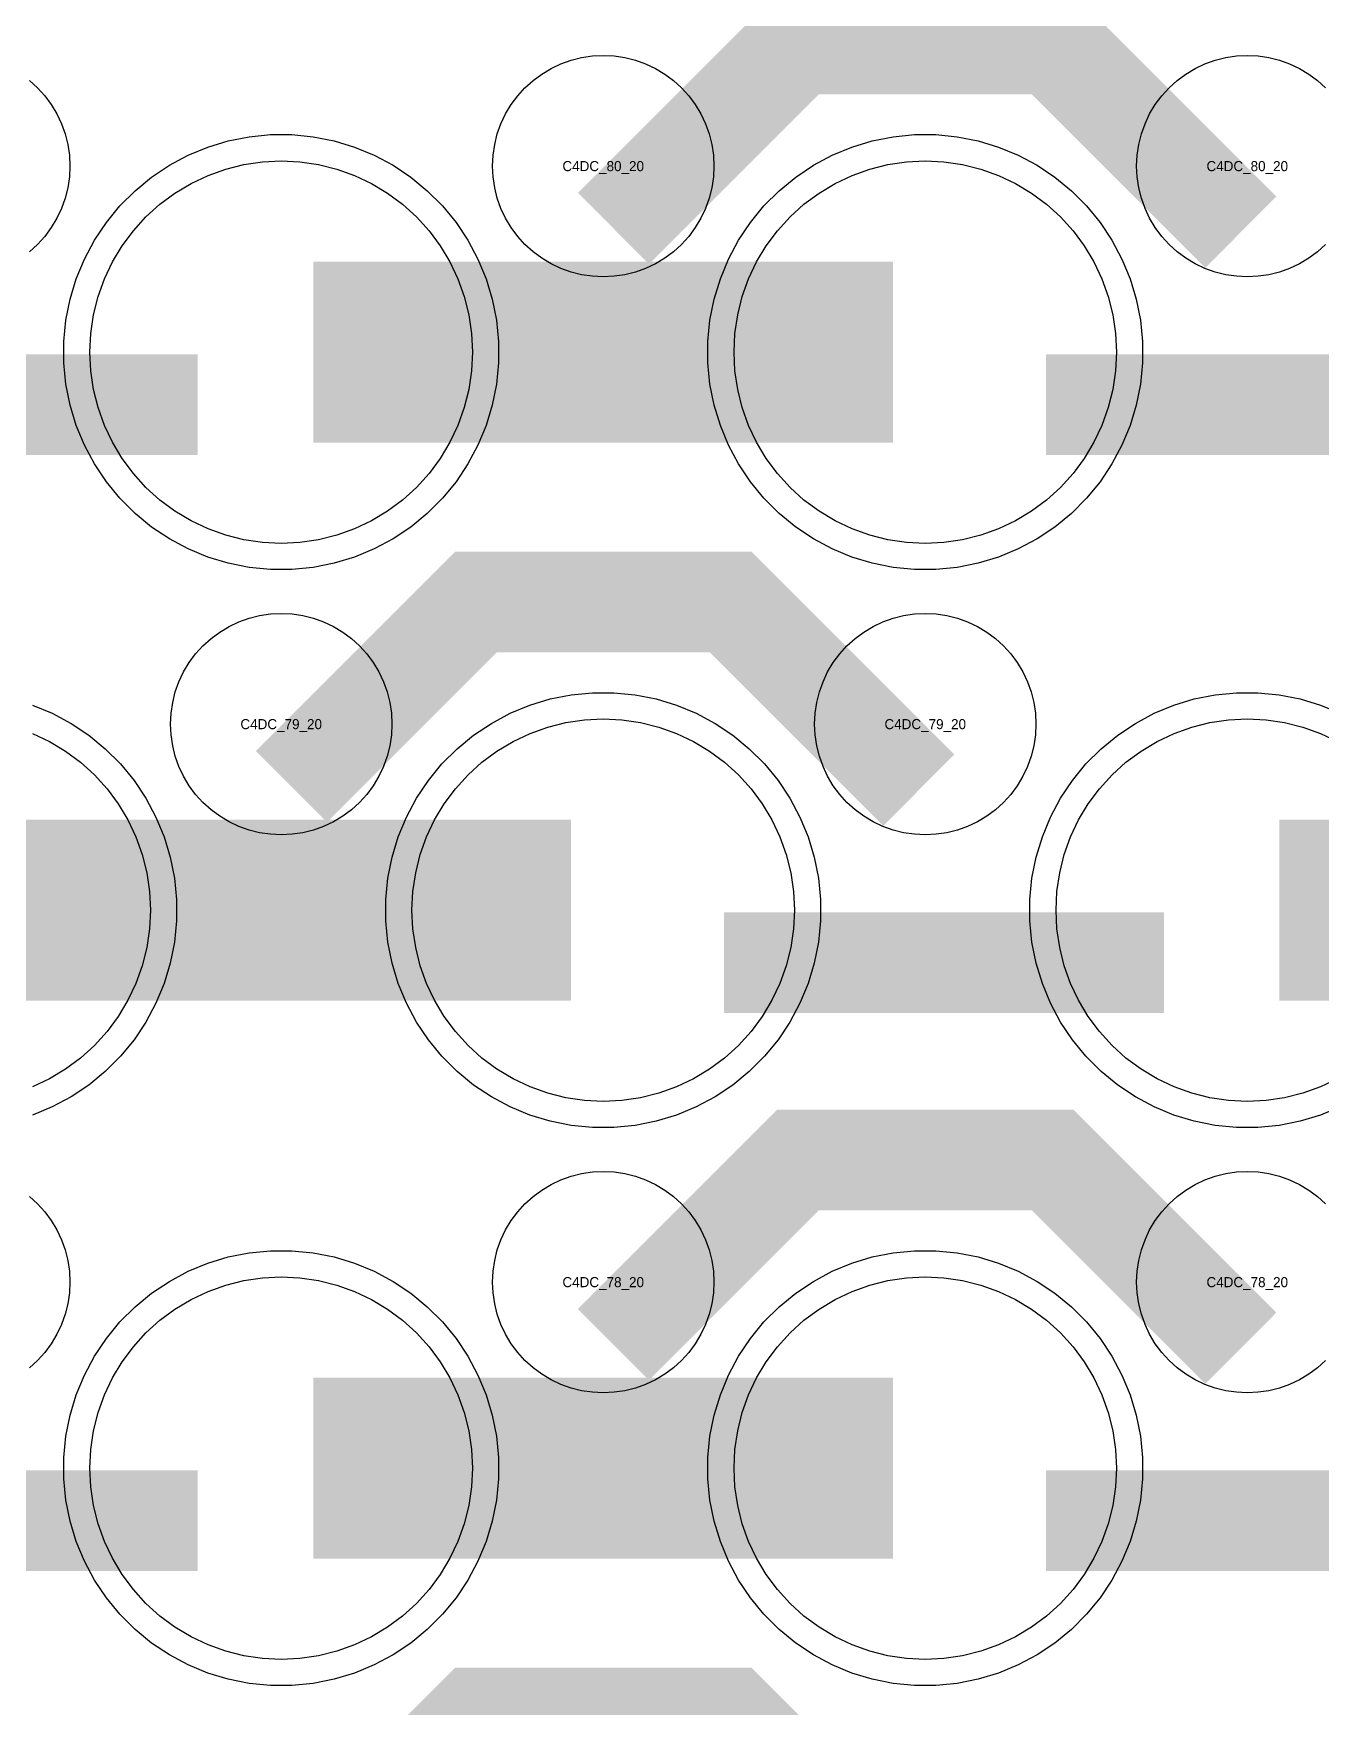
# Model space of a CAD drawing. Extents: x -11880 to 11880, y -14992 to 14992.
# Drawn here: x -5661.5 to -5341.5, y -4091 to -3675.3 of the extents above; entities that cross this region are included whole.
import ezdxf
from ezdxf.enums import TextEntityAlignment as Align

# ---------------------------------------------------------------- set-up
doc = ezdxf.new("R2010")
doc.units = 0
doc.header["$MEASUREMENT"] = 0
for name, color, linetype in [('GDS_775_DT_237', 138, 'CONTINUOUS'), ('RDL1_FS', 34, 'CONTINUOUS'), ('RDL_BS', 160, 'CONTINUOUS')]:
    doc.layers.add(name, color=color, linetype=linetype)

msp = doc.modelspace()

# ---------------------------------------------------------------- linework, layer by layer
at = {"layer": 'RDL1_FS', "color": 240, "true_color": 0xed1f24}
for points in [[(-5600, -3801.949), (-5604.657, -3801.72), (-5609.268, -3801.036), (-5613.791, -3799.904), (-5618.181, -3798.332), (-5622.395, -3796.34), (-5626.395, -3793.942), (-5630.14, -3791.164), (-5633.594, -3788.034), (-5636.724, -3784.58), (-5639.502, -3780.835), (-5641.9, -3776.835), (-5643.892, -3772.621), (-5645.464, -3768.231), (-5646.596, -3763.708), (-5647.28, -3759.097), (-5647.509, -3754.44), (-5647.28, -3749.783), (-5646.596, -3745.172), (-5645.464, -3740.649), (-5643.892, -3736.259), (-5641.9, -3732.045), (-5639.502, -3728.045), (-5636.724, -3724.3), (-5633.594, -3720.846), (-5630.14, -3717.716), (-5626.395, -3714.938), (-5622.395, -3712.54), (-5618.181, -3710.548), (-5613.791, -3708.976), (-5609.268, -3707.844), (-5604.657, -3707.16), (-5600, -3706.931), (-5595.343, -3707.16), (-5590.732, -3707.844), (-5586.209, -3708.976), (-5581.819, -3710.548), (-5577.605, -3712.54), (-5573.605, -3714.938), (-5569.86, -3717.716), (-5566.406, -3720.846), (-5563.276, -3724.3), (-5560.498, -3728.045), (-5558.1, -3732.045), (-5556.108, -3736.259), (-5554.536, -3740.649), (-5553.404, -3745.172), (-5552.72, -3749.783), (-5552.491, -3754.44), (-5552.72, -3759.097), (-5553.404, -3763.708), (-5554.536, -3768.231), (-5556.108, -3772.621), (-5558.1, -3776.835), (-5560.498, -3780.835), (-5563.276, -3784.58), (-5566.406, -3788.034), (-5569.86, -3791.164), (-5573.605, -3793.942), (-5577.605, -3796.34), (-5581.819, -3798.332), (-5586.209, -3799.904), (-5590.732, -3801.036), (-5595.343, -3801.72)], [(-5440, -3801.949), (-5444.657, -3801.72), (-5449.268, -3801.036), (-5453.791, -3799.904), (-5458.181, -3798.332), (-5462.395, -3796.34), (-5466.395, -3793.942), (-5470.14, -3791.164), (-5473.594, -3788.034), (-5476.724, -3784.58), (-5479.502, -3780.835), (-5481.9, -3776.835), (-5483.892, -3772.621), (-5485.464, -3768.231), (-5486.596, -3763.708), (-5487.28, -3759.097), (-5487.509, -3754.44), (-5487.28, -3749.783), (-5486.596, -3745.172), (-5485.464, -3740.649), (-5483.892, -3736.259), (-5481.9, -3732.045), (-5479.502, -3728.045), (-5476.724, -3724.3), (-5473.594, -3720.846), (-5470.14, -3717.716), (-5466.395, -3714.938), (-5462.395, -3712.54), (-5458.181, -3710.548), (-5453.791, -3708.976), (-5449.268, -3707.844), (-5444.657, -3707.16), (-5440, -3706.931), (-5435.343, -3707.16), (-5430.732, -3707.844), (-5426.209, -3708.976), (-5421.819, -3710.548), (-5417.605, -3712.54), (-5413.605, -3714.938), (-5409.86, -3717.716), (-5406.406, -3720.846), (-5403.276, -3724.3), (-5400.498, -3728.045), (-5398.1, -3732.045), (-5396.108, -3736.259), (-5394.536, -3740.649), (-5393.404, -3745.172), (-5392.72, -3749.783), (-5392.491, -3754.44), (-5392.72, -3759.097), (-5393.404, -3763.708), (-5394.536, -3768.231), (-5396.108, -3772.621), (-5398.1, -3776.835), (-5400.498, -3780.835), (-5403.276, -3784.58), (-5406.406, -3788.034), (-5409.86, -3791.164), (-5413.605, -3793.942), (-5417.605, -3796.34), (-5421.819, -3798.332), (-5426.209, -3799.904), (-5430.732, -3801.036), (-5435.343, -3801.72)], [(-5520, -3940.514), (-5524.657, -3940.285), (-5529.268, -3939.601), (-5533.791, -3938.469), (-5538.181, -3936.897), (-5542.395, -3934.905), (-5546.395, -3932.507), (-5550.14, -3929.729), (-5553.594, -3926.599), (-5556.724, -3923.145), (-5559.502, -3919.4), (-5561.9, -3915.4), (-5563.892, -3911.186), (-5565.464, -3906.796), (-5566.596, -3902.273), (-5567.28, -3897.662), (-5567.509, -3893.005), (-5567.28, -3888.348), (-5566.596, -3883.737), (-5565.464, -3879.214), (-5563.892, -3874.824), (-5561.9, -3870.61), (-5559.502, -3866.61), (-5556.724, -3862.865), (-5553.594, -3859.411), (-5550.14, -3856.281), (-5546.395, -3853.503), (-5542.395, -3851.105), (-5538.181, -3849.113), (-5533.791, -3847.541), (-5529.268, -3846.409), (-5524.657, -3845.725), (-5520, -3845.496), (-5515.343, -3845.725), (-5510.732, -3846.409), (-5506.209, -3847.541), (-5501.819, -3849.113), (-5497.605, -3851.105), (-5493.605, -3853.503), (-5489.86, -3856.281), (-5486.406, -3859.411), (-5483.276, -3862.865), (-5480.498, -3866.61), (-5478.1, -3870.61), (-5476.108, -3874.824), (-5474.536, -3879.214), (-5473.404, -3883.737), (-5472.72, -3888.348), (-5472.491, -3893.005), (-5472.72, -3897.662), (-5473.404, -3902.273), (-5474.536, -3906.796), (-5476.108, -3911.186), (-5478.1, -3915.4), (-5480.498, -3919.4), (-5483.276, -3923.145), (-5486.406, -3926.599), (-5489.86, -3929.729), (-5493.605, -3932.507), (-5497.605, -3934.905), (-5501.819, -3936.897), (-5506.209, -3938.469), (-5510.732, -3939.601), (-5515.343, -3940.285)]]:
    msp.add_lwpolyline(points, close=True, dxfattribs=at)
for points in [[(-5591.998, -3754.44, 45, 45, 0), (-5519.998, -3754.44, 45, 45, 0)], [(-5519.998, -3754.44, 45, 45, 0), (-5447.998, -3754.44, 45, 45, 0)], [(-5671.998, -3893.005, 45, 45, 0), (-5599.998, -3893.005, 45, 45, 0)], [(-5599.998, -3893.005, 45, 45, 0), (-5527.998, -3893.005, 45, 45, 0)], [(-5351.998, -3893.005, 45, 45, 0), (-5279.998, -3893.005, 45, 45, 0)]]:
    msp.add_lwpolyline(points, format="xyseb", dxfattribs=at)
for points in [[(-5661.819, -3849.113), (-5657.605, -3851.105), (-5653.605, -3853.503), (-5649.86, -3856.281), (-5646.406, -3859.411), (-5643.276, -3862.865), (-5640.498, -3866.61), (-5638.1, -3870.61), (-5636.108, -3874.824), (-5634.536, -3879.214), (-5633.404, -3883.737), (-5632.72, -3888.348), (-5632.491, -3893.005), (-5632.72, -3897.662), (-5633.404, -3902.273), (-5634.536, -3906.796), (-5636.108, -3911.186), (-5638.1, -3915.4), (-5640.498, -3919.4), (-5643.276, -3923.145), (-5646.406, -3926.599), (-5649.86, -3929.729), (-5653.605, -3932.507), (-5657.605, -3934.905), (-5661.819, -3936.897)], [(-5337.605, -3934.905), (-5341.819, -3936.897), (-5346.209, -3938.469), (-5350.732, -3939.601), (-5355.343, -3940.285), (-5360, -3940.514), (-5364.657, -3940.285), (-5369.268, -3939.601), (-5373.791, -3938.469), (-5378.181, -3936.897), (-5382.395, -3934.905), (-5386.395, -3932.507), (-5390.14, -3929.729), (-5393.594, -3926.599), (-5396.724, -3923.145), (-5399.502, -3919.4), (-5401.9, -3915.4), (-5403.892, -3911.186), (-5405.464, -3906.796), (-5406.596, -3902.273), (-5407.28, -3897.662), (-5407.509, -3893.005), (-5407.28, -3888.348), (-5406.596, -3883.737), (-5405.464, -3879.214), (-5403.892, -3874.824), (-5401.9, -3870.61), (-5399.502, -3866.61), (-5396.724, -3862.865), (-5393.594, -3859.411), (-5390.14, -3856.281), (-5386.395, -3853.503), (-5382.395, -3851.105), (-5378.181, -3849.113), (-5373.791, -3847.541), (-5369.268, -3846.409), (-5364.657, -3845.725), (-5360, -3845.496), (-5355.343, -3845.725), (-5350.732, -3846.409), (-5346.209, -3847.541), (-5341.819, -3849.113), (-5337.605, -3851.105)]]:
    msp.add_lwpolyline(points, dxfattribs=at)
at = {"layer": 'RDL1_FS'}
for points in [[(-5600, -4079.074), (-5604.657, -4078.845), (-5609.268, -4078.161), (-5613.791, -4077.029), (-5618.181, -4075.457), (-5622.395, -4073.465), (-5626.395, -4071.067), (-5630.14, -4068.289), (-5633.594, -4065.159), (-5636.724, -4061.705), (-5639.502, -4057.96), (-5641.9, -4053.96), (-5643.892, -4049.746), (-5645.464, -4045.356), (-5646.596, -4040.833), (-5647.28, -4036.222), (-5647.509, -4031.565), (-5647.28, -4026.908), (-5646.596, -4022.297), (-5645.464, -4017.774), (-5643.892, -4013.384), (-5641.9, -4009.17), (-5639.502, -4005.17), (-5636.724, -4001.425), (-5633.594, -3997.971), (-5630.14, -3994.841), (-5626.395, -3992.063), (-5622.395, -3989.665), (-5618.181, -3987.673), (-5613.791, -3986.101), (-5609.268, -3984.969), (-5604.657, -3984.285), (-5600, -3984.056), (-5595.343, -3984.285), (-5590.732, -3984.969), (-5586.209, -3986.101), (-5581.819, -3987.673), (-5577.605, -3989.665), (-5573.605, -3992.063), (-5569.86, -3994.841), (-5566.406, -3997.971), (-5563.276, -4001.425), (-5560.498, -4005.17), (-5558.1, -4009.17), (-5556.108, -4013.384), (-5554.536, -4017.774), (-5553.404, -4022.297), (-5552.72, -4026.908), (-5552.491, -4031.565), (-5552.72, -4036.222), (-5553.404, -4040.833), (-5554.536, -4045.356), (-5556.108, -4049.746), (-5558.1, -4053.96), (-5560.498, -4057.96), (-5563.276, -4061.705), (-5566.406, -4065.159), (-5569.86, -4068.289), (-5573.605, -4071.067), (-5577.605, -4073.465), (-5581.819, -4075.457), (-5586.209, -4077.029), (-5590.732, -4078.161), (-5595.343, -4078.845)], [(-5440, -4079.074), (-5444.657, -4078.845), (-5449.268, -4078.161), (-5453.791, -4077.029), (-5458.181, -4075.457), (-5462.395, -4073.465), (-5466.395, -4071.067), (-5470.14, -4068.289), (-5473.594, -4065.159), (-5476.724, -4061.705), (-5479.502, -4057.96), (-5481.9, -4053.96), (-5483.892, -4049.746), (-5485.464, -4045.356), (-5486.596, -4040.833), (-5487.28, -4036.222), (-5487.509, -4031.565), (-5487.28, -4026.908), (-5486.596, -4022.297), (-5485.464, -4017.774), (-5483.892, -4013.384), (-5481.9, -4009.17), (-5479.502, -4005.17), (-5476.724, -4001.425), (-5473.594, -3997.971), (-5470.14, -3994.841), (-5466.395, -3992.063), (-5462.395, -3989.665), (-5458.181, -3987.673), (-5453.791, -3986.101), (-5449.268, -3984.969), (-5444.657, -3984.285), (-5440, -3984.056), (-5435.343, -3984.285), (-5430.732, -3984.969), (-5426.209, -3986.101), (-5421.819, -3987.673), (-5417.605, -3989.665), (-5413.605, -3992.063), (-5409.86, -3994.841), (-5406.406, -3997.971), (-5403.276, -4001.425), (-5400.498, -4005.17), (-5398.1, -4009.17), (-5396.108, -4013.384), (-5394.536, -4017.774), (-5393.404, -4022.297), (-5392.72, -4026.908), (-5392.491, -4031.565), (-5392.72, -4036.222), (-5393.404, -4040.833), (-5394.536, -4045.356), (-5396.108, -4049.746), (-5398.1, -4053.96), (-5400.498, -4057.96), (-5403.276, -4061.705), (-5406.406, -4065.159), (-5409.86, -4068.289), (-5413.605, -4071.067), (-5417.605, -4073.465), (-5421.819, -4075.457), (-5426.209, -4077.029), (-5430.732, -4078.161), (-5435.343, -4078.845)]]:
    msp.add_lwpolyline(points, close=True, dxfattribs=at)
for points in [[(-5591.998, -4031.565, 45, 45, 0), (-5519.998, -4031.565, 45, 45, 0)], [(-5519.998, -4031.565, 45, 45, 0), (-5447.998, -4031.565, 45, 45, 0)]]:
    msp.add_lwpolyline(points, format="xyseb", dxfattribs=at)
at = {"layer": 'RDL_BS'}
for points in [[(-5517.438, -3723.754, 25, 25, 0), (-5471.623, -3677.939, 25, 25, 0), (-5438.07, -3677.939, 25, 25, 0)], [(-5361.599, -3724.653, 25, 25, 0), (-5408.313, -3677.939, 25, 25, 0), (-5438.071, -3677.939, 25, 25, 0)], [(-5597.438, -3862.319, 25, 25, 0), (-5551.623, -3816.504, 25, 25, 0), (-5518.07, -3816.504, 25, 25, 0)], [(-5441.599, -3863.218, 25, 25, 0), (-5488.313, -3816.504, 25, 25, 0), (-5518.071, -3816.504, 25, 25, 0)], [(-5517.438, -4000.879, 25, 25, 0), (-5471.623, -3955.064, 25, 25, 0), (-5438.07, -3955.064, 25, 25, 0)], [(-5361.599, -4001.778, 25, 25, 0), (-5408.313, -3955.064, 25, 25, 0), (-5438.071, -3955.064, 25, 25, 0)], [(-5729.984, -4044.578, 25, 25, 0), (-5620.719, -4044.578, 25, 25, 0)], [(-5409.984, -4044.578, 25, 25, 0), (-5300.719, -4044.578, 25, 25, 0)], [(-5597.438, -4139.444, 25, 25, 0), (-5551.623, -4093.629, 25, 25, 0), (-5518.07, -4093.629, 25, 25, 0)], [(-5441.599, -4140.343, 25, 25, 0), (-5488.313, -4093.629, 25, 25, 0), (-5518.071, -4093.629, 25, 25, 0)]]:
    msp.add_lwpolyline(points, format="xyseb", dxfattribs=at)
for points in [[(-5520, -3735.746), (-5522.693, -3735.614), (-5525.365, -3735.218), (-5527.984, -3734.561), (-5530.519, -3733.654), (-5532.956, -3732.502), (-5535.28, -3731.109), (-5537.443, -3729.506), (-5539.442, -3727.694), (-5541.254, -3725.695), (-5542.857, -3723.532), (-5544.25, -3721.208), (-5545.402, -3718.771), (-5546.309, -3716.236), (-5546.966, -3713.617), (-5547.362, -3710.945), (-5547.494, -3708.252), (-5547.362, -3705.559), (-5546.966, -3702.887), (-5546.309, -3700.268), (-5545.402, -3697.733), (-5544.25, -3695.296), (-5542.857, -3692.972), (-5541.254, -3690.809), (-5539.442, -3688.81), (-5537.443, -3686.998), (-5535.28, -3685.395), (-5532.956, -3684.002), (-5530.519, -3682.85), (-5527.984, -3681.943), (-5525.365, -3681.286), (-5522.693, -3680.89), (-5520, -3680.758), (-5517.307, -3680.89), (-5514.635, -3681.286), (-5512.016, -3681.943), (-5509.481, -3682.85), (-5507.044, -3684.002), (-5504.72, -3685.395), (-5502.557, -3686.998), (-5500.558, -3688.81), (-5498.746, -3690.809), (-5497.143, -3692.972), (-5495.75, -3695.296), (-5494.598, -3697.733), (-5493.691, -3700.268), (-5493.034, -3702.887), (-5492.638, -3705.559), (-5492.506, -3708.252), (-5492.638, -3710.945), (-5493.034, -3713.617), (-5493.691, -3716.236), (-5494.598, -3718.771), (-5495.75, -3721.208), (-5497.143, -3723.532), (-5498.746, -3725.695), (-5500.558, -3727.694), (-5502.557, -3729.506), (-5504.72, -3731.109), (-5507.044, -3732.502), (-5509.481, -3733.654), (-5512.016, -3734.561), (-5514.635, -3735.218), (-5517.307, -3735.614)], [(-5600, -3874.311), (-5602.693, -3874.179), (-5605.365, -3873.783), (-5607.984, -3873.126), (-5610.519, -3872.219), (-5612.956, -3871.067), (-5615.28, -3869.674), (-5617.443, -3868.071), (-5619.442, -3866.259), (-5621.254, -3864.26), (-5622.857, -3862.097), (-5624.25, -3859.773), (-5625.402, -3857.336), (-5626.309, -3854.801), (-5626.966, -3852.182), (-5627.362, -3849.51), (-5627.494, -3846.817), (-5627.362, -3844.124), (-5626.966, -3841.452), (-5626.309, -3838.833), (-5625.402, -3836.298), (-5624.25, -3833.861), (-5622.857, -3831.537), (-5621.254, -3829.374), (-5619.442, -3827.375), (-5617.443, -3825.563), (-5615.28, -3823.96), (-5612.956, -3822.567), (-5610.519, -3821.415), (-5607.984, -3820.508), (-5605.365, -3819.851), (-5602.693, -3819.455), (-5600, -3819.323), (-5597.307, -3819.455), (-5594.635, -3819.851), (-5592.016, -3820.508), (-5589.481, -3821.415), (-5587.044, -3822.567), (-5584.72, -3823.96), (-5582.557, -3825.563), (-5580.558, -3827.375), (-5578.746, -3829.374), (-5577.143, -3831.537), (-5575.75, -3833.861), (-5574.598, -3836.298), (-5573.691, -3838.833), (-5573.034, -3841.452), (-5572.638, -3844.124), (-5572.506, -3846.817), (-5572.638, -3849.51), (-5573.034, -3852.182), (-5573.691, -3854.801), (-5574.598, -3857.336), (-5575.75, -3859.773), (-5577.143, -3862.097), (-5578.746, -3864.26), (-5580.558, -3866.259), (-5582.557, -3868.071), (-5584.72, -3869.674), (-5587.044, -3871.067), (-5589.481, -3872.219), (-5592.016, -3873.126), (-5594.635, -3873.783), (-5597.307, -3874.179)], [(-5440, -3874.311), (-5442.693, -3874.179), (-5445.365, -3873.783), (-5447.984, -3873.126), (-5450.519, -3872.219), (-5452.956, -3871.067), (-5455.28, -3869.674), (-5457.443, -3868.071), (-5459.442, -3866.259), (-5461.254, -3864.26), (-5462.857, -3862.097), (-5464.25, -3859.773), (-5465.402, -3857.336), (-5466.309, -3854.801), (-5466.966, -3852.182), (-5467.362, -3849.51), (-5467.494, -3846.817), (-5467.362, -3844.124), (-5466.966, -3841.452), (-5466.309, -3838.833), (-5465.402, -3836.298), (-5464.25, -3833.861), (-5462.857, -3831.537), (-5461.254, -3829.374), (-5459.442, -3827.375), (-5457.443, -3825.563), (-5455.28, -3823.96), (-5452.956, -3822.567), (-5450.519, -3821.415), (-5447.984, -3820.508), (-5445.365, -3819.851), (-5442.693, -3819.455), (-5440, -3819.323), (-5437.307, -3819.455), (-5434.635, -3819.851), (-5432.016, -3820.508), (-5429.481, -3821.415), (-5427.044, -3822.567), (-5424.72, -3823.96), (-5422.557, -3825.563), (-5420.558, -3827.375), (-5418.746, -3829.374), (-5417.143, -3831.537), (-5415.75, -3833.861), (-5414.598, -3836.298), (-5413.691, -3838.833), (-5413.034, -3841.452), (-5412.638, -3844.124), (-5412.506, -3846.817), (-5412.638, -3849.51), (-5413.034, -3852.182), (-5413.691, -3854.801), (-5414.598, -3857.336), (-5415.75, -3859.773), (-5417.143, -3862.097), (-5418.746, -3864.26), (-5420.558, -3866.259), (-5422.557, -3868.071), (-5424.72, -3869.674), (-5427.044, -3871.067), (-5429.481, -3872.219), (-5432.016, -3873.126), (-5434.635, -3873.783), (-5437.307, -3874.179)], [(-5520, -4012.871), (-5522.693, -4012.739), (-5525.365, -4012.343), (-5527.984, -4011.686), (-5530.519, -4010.779), (-5532.956, -4009.627), (-5535.28, -4008.234), (-5537.443, -4006.631), (-5539.442, -4004.819), (-5541.254, -4002.82), (-5542.857, -4000.657), (-5544.25, -3998.333), (-5545.402, -3995.896), (-5546.309, -3993.361), (-5546.966, -3990.742), (-5547.362, -3988.07), (-5547.494, -3985.377), (-5547.362, -3982.684), (-5546.966, -3980.012), (-5546.309, -3977.393), (-5545.402, -3974.858), (-5544.25, -3972.421), (-5542.857, -3970.097), (-5541.254, -3967.934), (-5539.442, -3965.935), (-5537.443, -3964.123), (-5535.28, -3962.52), (-5532.956, -3961.127), (-5530.519, -3959.975), (-5527.984, -3959.068), (-5525.365, -3958.411), (-5522.693, -3958.015), (-5520, -3957.883), (-5517.307, -3958.015), (-5514.635, -3958.411), (-5512.016, -3959.068), (-5509.481, -3959.975), (-5507.044, -3961.127), (-5504.72, -3962.52), (-5502.557, -3964.123), (-5500.558, -3965.935), (-5498.746, -3967.934), (-5497.143, -3970.097), (-5495.75, -3972.421), (-5494.598, -3974.858), (-5493.691, -3977.393), (-5493.034, -3980.012), (-5492.638, -3982.684), (-5492.506, -3985.377), (-5492.638, -3988.07), (-5493.034, -3990.742), (-5493.691, -3993.361), (-5494.598, -3995.896), (-5495.75, -3998.333), (-5497.143, -4000.657), (-5498.746, -4002.82), (-5500.558, -4004.819), (-5502.557, -4006.631), (-5504.72, -4008.234), (-5507.044, -4009.627), (-5509.481, -4010.779), (-5512.016, -4011.686), (-5514.635, -4012.343), (-5517.307, -4012.739)], [(-5602.644, -4085.565), (-5607.938, -4085.048), (-5613.165, -4084.002), (-5618.205, -4082.471), (-5623.115, -4080.44), (-5627.777, -4077.948), (-5632.191, -4075.001), (-5636.292, -4071.639), (-5640.074, -4067.857), (-5643.436, -4063.756), (-5646.383, -4059.342), (-5648.875, -4054.68), (-5650.906, -4049.77), (-5652.437, -4044.73), (-5653.483, -4039.503), (-5654, -4034.209), (-5654, -4028.921), (-5653.483, -4023.627), (-5652.437, -4018.4), (-5650.906, -4013.36), (-5648.875, -4008.45), (-5646.383, -4003.788), (-5643.436, -3999.374), (-5640.074, -3995.273), (-5636.292, -3991.491), (-5632.191, -3988.129), (-5627.777, -3985.182), (-5623.115, -3982.69), (-5618.205, -3980.659), (-5613.165, -3979.128), (-5607.938, -3978.082), (-5602.644, -3977.565), (-5597.356, -3977.565), (-5592.062, -3978.082), (-5586.835, -3979.128), (-5581.795, -3980.659), (-5576.885, -3982.69), (-5572.223, -3985.182), (-5567.809, -3988.129), (-5563.708, -3991.491), (-5559.926, -3995.273), (-5556.564, -3999.374), (-5553.617, -4003.788), (-5551.125, -4008.45), (-5549.094, -4013.36), (-5547.563, -4018.4), (-5546.517, -4023.627), (-5546, -4028.921), (-5546, -4034.209), (-5546.517, -4039.503), (-5547.563, -4044.73), (-5549.094, -4049.77), (-5551.125, -4054.68), (-5553.617, -4059.342), (-5556.564, -4063.756), (-5559.926, -4067.857), (-5563.708, -4071.639), (-5567.809, -4075.001), (-5572.223, -4077.948), (-5576.885, -4080.44), (-5581.795, -4082.471), (-5586.835, -4084.002), (-5592.062, -4085.048), (-5597.356, -4085.565)], [(-5442.644, -4085.565), (-5447.938, -4085.048), (-5453.165, -4084.002), (-5458.205, -4082.471), (-5463.115, -4080.44), (-5467.777, -4077.948), (-5472.191, -4075.001), (-5476.292, -4071.639), (-5480.074, -4067.857), (-5483.436, -4063.756), (-5486.383, -4059.342), (-5488.875, -4054.68), (-5490.906, -4049.77), (-5492.437, -4044.73), (-5493.483, -4039.503), (-5494, -4034.209), (-5494, -4028.921), (-5493.483, -4023.627), (-5492.437, -4018.4), (-5490.906, -4013.36), (-5488.875, -4008.45), (-5486.383, -4003.788), (-5483.436, -3999.374), (-5480.074, -3995.273), (-5476.292, -3991.491), (-5472.191, -3988.129), (-5467.777, -3985.182), (-5463.115, -3982.69), (-5458.205, -3980.659), (-5453.165, -3979.128), (-5447.938, -3978.082), (-5442.644, -3977.565), (-5437.356, -3977.565), (-5432.062, -3978.082), (-5426.835, -3979.128), (-5421.795, -3980.659), (-5416.885, -3982.69), (-5412.223, -3985.182), (-5407.809, -3988.129), (-5403.708, -3991.491), (-5399.926, -3995.273), (-5396.564, -3999.374), (-5393.617, -4003.788), (-5391.125, -4008.45), (-5389.094, -4013.36), (-5387.563, -4018.4), (-5386.517, -4023.627), (-5386, -4028.921), (-5386, -4034.209), (-5386.517, -4039.503), (-5387.563, -4044.73), (-5389.094, -4049.77), (-5391.125, -4054.68), (-5393.617, -4059.342), (-5396.564, -4063.756), (-5399.926, -4067.857), (-5403.708, -4071.639), (-5407.809, -4075.001), (-5412.223, -4077.948), (-5416.885, -4080.44), (-5421.795, -4082.471), (-5426.835, -4084.002), (-5432.062, -4085.048), (-5437.356, -4085.565)]]:
    msp.add_lwpolyline(points, close=True, dxfattribs=at)
for points in [[(-5340.558, -3727.694), (-5342.557, -3729.506), (-5344.72, -3731.109), (-5347.044, -3732.502), (-5349.481, -3733.654), (-5352.016, -3734.561), (-5354.635, -3735.218), (-5357.307, -3735.614), (-5360, -3735.746), (-5362.693, -3735.614), (-5365.365, -3735.218), (-5367.984, -3734.561), (-5370.519, -3733.654), (-5372.956, -3732.502), (-5375.28, -3731.109), (-5377.443, -3729.506), (-5379.442, -3727.694), (-5381.254, -3725.695), (-5382.857, -3723.532), (-5384.25, -3721.208), (-5385.402, -3718.771), (-5386.309, -3716.236), (-5386.966, -3713.617), (-5387.362, -3710.945), (-5387.494, -3708.252), (-5387.362, -3705.559), (-5386.966, -3702.887), (-5386.309, -3700.268), (-5385.402, -3697.733), (-5384.25, -3695.296), (-5382.857, -3692.972), (-5381.254, -3690.809), (-5379.442, -3688.81), (-5377.443, -3686.998), (-5375.28, -3685.395), (-5372.956, -3684.002), (-5370.519, -3682.85), (-5367.984, -3681.943), (-5365.365, -3681.286), (-5362.693, -3680.89), (-5360, -3680.758), (-5357.307, -3680.89), (-5354.635, -3681.286), (-5352.016, -3681.943), (-5349.481, -3682.85), (-5347.044, -3684.002), (-5344.72, -3685.395), (-5342.557, -3686.998), (-5340.558, -3688.81)], [(-5662.557, -3686.998), (-5660.558, -3688.81), (-5658.746, -3690.809), (-5657.143, -3692.972), (-5655.75, -3695.296), (-5654.598, -3697.733), (-5653.691, -3700.268), (-5653.034, -3702.887), (-5652.638, -3705.559), (-5652.506, -3708.252), (-5652.638, -3710.945), (-5653.034, -3713.617), (-5653.691, -3716.236), (-5654.598, -3718.771), (-5655.75, -3721.208), (-5657.143, -3723.532), (-5658.746, -3725.695), (-5660.558, -3727.694), (-5662.557, -3729.506)], [(-5340.558, -4004.819), (-5342.557, -4006.631), (-5344.72, -4008.234), (-5347.044, -4009.627), (-5349.481, -4010.779), (-5352.016, -4011.686), (-5354.635, -4012.343), (-5357.307, -4012.739), (-5360, -4012.871), (-5362.693, -4012.739), (-5365.365, -4012.343), (-5367.984, -4011.686), (-5370.519, -4010.779), (-5372.956, -4009.627), (-5375.28, -4008.234), (-5377.443, -4006.631), (-5379.442, -4004.819), (-5381.254, -4002.82), (-5382.857, -4000.657), (-5384.25, -3998.333), (-5385.402, -3995.896), (-5386.309, -3993.361), (-5386.966, -3990.742), (-5387.362, -3988.07), (-5387.494, -3985.377), (-5387.362, -3982.684), (-5386.966, -3980.012), (-5386.309, -3977.393), (-5385.402, -3974.858), (-5384.25, -3972.421), (-5382.857, -3970.097), (-5381.254, -3967.934), (-5379.442, -3965.935), (-5377.443, -3964.123), (-5375.28, -3962.52), (-5372.956, -3961.127), (-5370.519, -3959.975), (-5367.984, -3959.068), (-5365.365, -3958.411), (-5362.693, -3958.015), (-5360, -3957.883), (-5357.307, -3958.015), (-5354.635, -3958.411), (-5352.016, -3959.068), (-5349.481, -3959.975), (-5347.044, -3961.127), (-5344.72, -3962.52), (-5342.557, -3964.123), (-5340.558, -3965.935)], [(-5662.557, -3964.123), (-5660.558, -3965.935), (-5658.746, -3967.934), (-5657.143, -3970.097), (-5655.75, -3972.421), (-5654.598, -3974.858), (-5653.691, -3977.393), (-5653.034, -3980.012), (-5652.638, -3982.684), (-5652.506, -3985.377), (-5652.638, -3988.07), (-5653.034, -3990.742), (-5653.691, -3993.361), (-5654.598, -3995.896), (-5655.75, -3998.333), (-5657.143, -4000.657), (-5658.746, -4002.82), (-5660.558, -4004.819), (-5662.557, -4006.631)]]:
    msp.add_lwpolyline(points, dxfattribs=at)
at = {"layer": 'RDL_BS', "color": 240, "true_color": 0xed1f24}
for points in [[(-5602.644, -3808.44), (-5607.938, -3807.923), (-5613.165, -3806.877), (-5618.205, -3805.346), (-5623.115, -3803.315), (-5627.777, -3800.823), (-5632.191, -3797.876), (-5636.292, -3794.514), (-5640.074, -3790.732), (-5643.436, -3786.631), (-5646.383, -3782.217), (-5648.875, -3777.555), (-5650.906, -3772.645), (-5652.437, -3767.605), (-5653.483, -3762.378), (-5654, -3757.084), (-5654, -3751.796), (-5653.483, -3746.502), (-5652.437, -3741.275), (-5650.906, -3736.235), (-5648.875, -3731.325), (-5646.383, -3726.663), (-5643.436, -3722.249), (-5640.074, -3718.148), (-5636.292, -3714.366), (-5632.191, -3711.004), (-5627.777, -3708.057), (-5623.115, -3705.565), (-5618.205, -3703.534), (-5613.165, -3702.003), (-5607.938, -3700.957), (-5602.644, -3700.44), (-5597.356, -3700.44), (-5592.062, -3700.957), (-5586.835, -3702.003), (-5581.795, -3703.534), (-5576.885, -3705.565), (-5572.223, -3708.057), (-5567.809, -3711.004), (-5563.708, -3714.366), (-5559.926, -3718.148), (-5556.564, -3722.249), (-5553.617, -3726.663), (-5551.125, -3731.325), (-5549.094, -3736.235), (-5547.563, -3741.275), (-5546.517, -3746.502), (-5546, -3751.796), (-5546, -3757.084), (-5546.517, -3762.378), (-5547.563, -3767.605), (-5549.094, -3772.645), (-5551.125, -3777.555), (-5553.617, -3782.217), (-5556.564, -3786.631), (-5559.926, -3790.732), (-5563.708, -3794.514), (-5567.809, -3797.876), (-5572.223, -3800.823), (-5576.885, -3803.315), (-5581.795, -3805.346), (-5586.835, -3806.877), (-5592.062, -3807.923), (-5597.356, -3808.44)], [(-5442.644, -3808.44), (-5447.938, -3807.923), (-5453.165, -3806.877), (-5458.205, -3805.346), (-5463.115, -3803.315), (-5467.777, -3800.823), (-5472.191, -3797.876), (-5476.292, -3794.514), (-5480.074, -3790.732), (-5483.436, -3786.631), (-5486.383, -3782.217), (-5488.875, -3777.555), (-5490.906, -3772.645), (-5492.437, -3767.605), (-5493.483, -3762.378), (-5494, -3757.084), (-5494, -3751.796), (-5493.483, -3746.502), (-5492.437, -3741.275), (-5490.906, -3736.235), (-5488.875, -3731.325), (-5486.383, -3726.663), (-5483.436, -3722.249), (-5480.074, -3718.148), (-5476.292, -3714.366), (-5472.191, -3711.004), (-5467.777, -3708.057), (-5463.115, -3705.565), (-5458.205, -3703.534), (-5453.165, -3702.003), (-5447.938, -3700.957), (-5442.644, -3700.44), (-5437.356, -3700.44), (-5432.062, -3700.957), (-5426.835, -3702.003), (-5421.795, -3703.534), (-5416.885, -3705.565), (-5412.223, -3708.057), (-5407.809, -3711.004), (-5403.708, -3714.366), (-5399.926, -3718.148), (-5396.564, -3722.249), (-5393.617, -3726.663), (-5391.125, -3731.325), (-5389.094, -3736.235), (-5387.563, -3741.275), (-5386.517, -3746.502), (-5386, -3751.796), (-5386, -3757.084), (-5386.517, -3762.378), (-5387.563, -3767.605), (-5389.094, -3772.645), (-5391.125, -3777.555), (-5393.617, -3782.217), (-5396.564, -3786.631), (-5399.926, -3790.732), (-5403.708, -3794.514), (-5407.809, -3797.876), (-5412.223, -3800.823), (-5416.885, -3803.315), (-5421.795, -3805.346), (-5426.835, -3806.877), (-5432.062, -3807.923), (-5437.356, -3808.44)], [(-5522.644, -3947.005), (-5527.938, -3946.488), (-5533.165, -3945.442), (-5538.205, -3943.911), (-5543.115, -3941.88), (-5547.777, -3939.388), (-5552.191, -3936.441), (-5556.292, -3933.079), (-5560.074, -3929.297), (-5563.436, -3925.196), (-5566.383, -3920.782), (-5568.875, -3916.12), (-5570.906, -3911.21), (-5572.437, -3906.17), (-5573.483, -3900.943), (-5574, -3895.649), (-5574, -3890.361), (-5573.483, -3885.067), (-5572.437, -3879.84), (-5570.906, -3874.8), (-5568.875, -3869.89), (-5566.383, -3865.228), (-5563.436, -3860.814), (-5560.074, -3856.713), (-5556.292, -3852.931), (-5552.191, -3849.569), (-5547.777, -3846.622), (-5543.115, -3844.13), (-5538.205, -3842.099), (-5533.165, -3840.568), (-5527.938, -3839.522), (-5522.644, -3839.005), (-5517.356, -3839.005), (-5512.062, -3839.522), (-5506.835, -3840.568), (-5501.795, -3842.099), (-5496.885, -3844.13), (-5492.223, -3846.622), (-5487.809, -3849.569), (-5483.708, -3852.931), (-5479.926, -3856.713), (-5476.564, -3860.814), (-5473.617, -3865.228), (-5471.125, -3869.89), (-5469.094, -3874.8), (-5467.563, -3879.84), (-5466.517, -3885.067), (-5466, -3890.361), (-5466, -3895.649), (-5466.517, -3900.943), (-5467.563, -3906.17), (-5469.094, -3911.21), (-5471.125, -3916.12), (-5473.617, -3920.782), (-5476.564, -3925.196), (-5479.926, -3929.297), (-5483.708, -3933.079), (-5487.809, -3936.441), (-5492.223, -3939.388), (-5496.885, -3941.88), (-5501.795, -3943.911), (-5506.835, -3945.442), (-5512.062, -3946.488), (-5517.356, -3947.005)]]:
    msp.add_lwpolyline(points, close=True, dxfattribs=at)
for points in [[(-5729.984, -3767.453, 25, 25, 0), (-5620.719, -3767.453, 25, 25, 0)], [(-5409.984, -3767.453, 25, 25, 0), (-5300.719, -3767.453, 25, 25, 0)], [(-5489.984, -3906.018, 25, 25, 0), (-5380.719, -3906.018, 25, 25, 0)]]:
    msp.add_lwpolyline(points, format="xyseb", dxfattribs=at)
for points in [[(-5336.885, -3941.88), (-5341.795, -3943.911), (-5346.835, -3945.442), (-5352.062, -3946.488), (-5357.356, -3947.005), (-5362.644, -3947.005), (-5367.938, -3946.488), (-5373.165, -3945.442), (-5378.205, -3943.911), (-5383.115, -3941.88), (-5387.777, -3939.388), (-5392.191, -3936.441), (-5396.292, -3933.079), (-5400.074, -3929.297), (-5403.436, -3925.196), (-5406.383, -3920.782), (-5408.875, -3916.12), (-5410.906, -3911.21), (-5412.437, -3906.17), (-5413.483, -3900.943), (-5414, -3895.649), (-5414, -3890.361), (-5413.483, -3885.067), (-5412.437, -3879.84), (-5410.906, -3874.8), (-5408.875, -3869.89), (-5406.383, -3865.228), (-5403.436, -3860.814), (-5400.074, -3856.713), (-5396.292, -3852.931), (-5392.191, -3849.569), (-5387.777, -3846.622), (-5383.115, -3844.13), (-5378.205, -3842.099), (-5373.165, -3840.568), (-5367.938, -3839.522), (-5362.644, -3839.005), (-5357.356, -3839.005), (-5352.062, -3839.522), (-5346.835, -3840.568), (-5341.795, -3842.099), (-5336.885, -3844.13)], [(-5661.795, -3842.099), (-5656.885, -3844.13), (-5652.223, -3846.622), (-5647.809, -3849.569), (-5643.708, -3852.931), (-5639.926, -3856.713), (-5636.564, -3860.814), (-5633.617, -3865.228), (-5631.125, -3869.89), (-5629.094, -3874.8), (-5627.563, -3879.84), (-5626.517, -3885.067), (-5626, -3890.361), (-5626, -3895.649), (-5626.517, -3900.943), (-5627.563, -3906.17), (-5629.094, -3911.21), (-5631.125, -3916.12), (-5633.617, -3920.782), (-5636.564, -3925.196), (-5639.926, -3929.297), (-5643.708, -3933.079), (-5647.809, -3936.441), (-5652.223, -3939.388), (-5656.885, -3941.88), (-5661.795, -3943.911)]]:
    msp.add_lwpolyline(points, dxfattribs=at)

# ---------------------------------------------------------------- texts
at = {"layer": 'GDS_775_DT_237'}
for s, p in [('C4DC_80_20', (-5520, -3708.252)), ('C4DC_80_20', (-5520, -3708.252)), ('C4DC_80_20', (-5360, -3708.252)), ('C4DC_80_20', (-5360, -3708.252)), ('C4DC_79_20', (-5600, -3846.817)), ('C4DC_79_20', (-5600, -3846.817)), ('C4DC_79_20', (-5440, -3846.817)), ('C4DC_79_20', (-5440, -3846.817)), ('C4DC_78_20', (-5520, -3985.377)), ('C4DC_78_20', (-5520, -3985.377)), ('C4DC_78_20', (-5360, -3985.377)), ('C4DC_78_20', (-5360, -3985.377))]:
    msp.add_text(s, height=2.5, dxfattribs=at).set_placement(p, align=Align.MIDDLE_CENTER)

doc.saveas('drawing.dxf')
